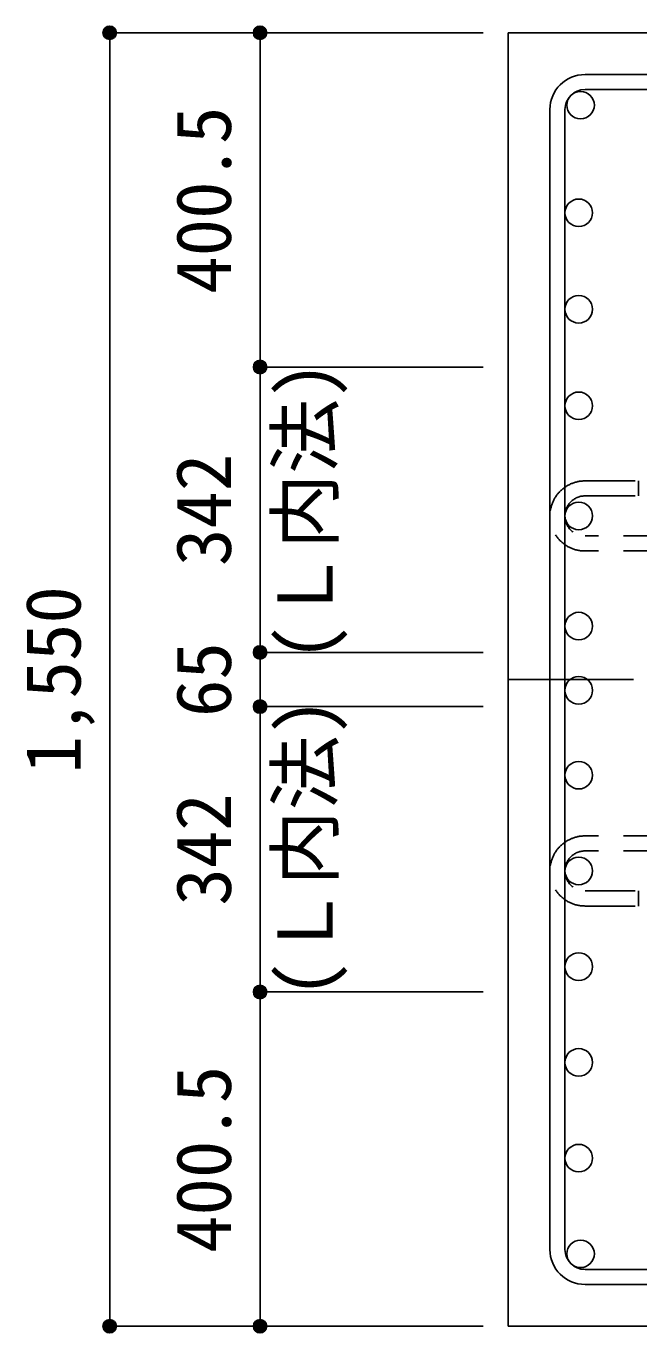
# Model space of a CAD drawing. Units: millimetres at full size, sheet at 1:30. Extents: x -5973 to 5955, y -4195 to 4201.
# Drawn here: x -800 to -66, y -2525 to -959 of the extents above; entities that cross this region are included whole.
import ezdxf
from ezdxf.enums import TextEntityAlignment as Align

# ---------------------------------------------------------------- set-up
doc = ezdxf.new("R2010")
doc.units = ezdxf.units.MM
doc.header["$LTSCALE"] = 30
doc.header["$PDMODE"] = 32
doc.header["$PDSIZE"] = 15
doc.linetypes.add('CHAIN1', pattern=[8, 5, -1, 1, -1])
doc.linetypes.add('DASHED2', pattern=[3, 2, -1])
for name, color, linetype in [('0-1_躯体線', 2, 'Continuous'), ('0-3_立上り筋', 3, 'Continuous'), ('0-4_フープ筋', 7, 'Continuous'), ('0-7_文字', 4, 'Continuous'), ('0-C', 7, 'DASHED2'), ('0-D_寸法', 4, 'Continuous')]:
    doc.layers.add(name, color=color, linetype=linetype)
doc.styles.add('ＭＳ ゴシック', font='')
doc.styles.get('ＭＳ ゴシック').set_extended_font_data('MS Gothic')

msp = doc.modelspace()

# ---------------------------------------------------------------- linework, layer by layer
at = {"layer": '0-1_躯体線'}
for p, q in [((-222.56, -967.16), (-222.56, -2517.16)), ((1727.44, -967.16), (-222.56, -967.16)), ((-222.56, -2517.16), (213.94, -2517.16))]:
    msp.add_line(p, q, dxfattribs=at)
at = {"layer": '0-3_立上り筋'}
for centre in [(-135.87, -1053.86), (-138.06, -1182.86), (-138.06, -1298.51), (-138.06, -1414.16), (-138.06, -1546.16), (-138.06, -1678.16), (-138.06, -1755.16), (-138.06, -1856.88), (-138.06, -1971.6), (-138.06, -2086.32), (-138.06, -2201.03), (-138.06, -2315.75), (-135.87, -2430.47)]:
    msp.add_circle(centre, 16.5, dxfattribs=at)
at = {"layer": '0-4_フープ筋'}
for p, q in [((-130.56, -1017.16), (1235.44, -1017.16)), ((-130.56, -1035.16), (1235.44, -1035.16)), ((-172.56, -1059.16), (-172.56, -2425.16)), ((-154.56, -1059.16), (-154.56, -2425.16)), ((-130.56, -2449.16), (1235.44, -2449.16)), ((-130.56, -2467.16), (1235.44, -2467.16))]:
    msp.add_line(p, q, dxfattribs=at)
for centre, radius, start, end in [((-130.56, -1059.16), 42, 90, 180), ((-130.56, -1059.16), 24, 90, 180), ((-130.56, -2425.16), 42, 180, 270), ((-130.56, -2425.16), 24, 180, 270)]:
    msp.add_arc(centre, radius, start, end, dxfattribs=at)
at = {"layer": '0-C'}
for p, q in [((-130.56, -1504.16), (-66.56, -1504.16)), ((-66.56, -1504.16), (-66.56, -1522.16)), ((-130.56, -1522.16), (-66.56, -1522.16)), ((1235.44, -1570.16), (-130.56, -1570.16)), ((1235.44, -1588.16), (-130.56, -1588.16)), ((1235.44, -1929.6), (-130.56, -1929.6)), ((1235.44, -1947.6), (-130.56, -1947.6)), ((-130.56, -1995.6), (-66.56, -1995.6)), ((-66.56, -2013.6), (-66.56, -1995.6)), ((-130.56, -2013.6), (-66.56, -2013.6))]:
    msp.add_line(p, q, dxfattribs=at)
for centre, radius in [((-130.56, -1546.16), 42), ((-130.56, -1546.16), 24), ((-130.56, -1971.6), 42), ((-130.56, -1971.6), 24)]:
    msp.add_arc(centre, radius, 90, 270, dxfattribs=at)
at = {"layer": '0-D_寸法'}
for p, q in [((-699.6, -967.16), (-519.6, -967.16)), ((-699.6, -967.16), (-519.6, -967.16)), ((-699.6, -967.16), (-699.6, -2517.16)), ((-699.6, -2517.16), (-699.6, -967.16)), ((-519.6, -967.16), (-519.6, -1367.66)), ((-519.6, -967.16), (-252.56, -967.16)), ((-519.6, -1367.66), (-252.56, -1367.66)), ((-519.6, -1367.66), (-519.6, -1709.66)), ((-519.6, -1709.66), (-252.56, -1709.66)), ((-519.6, -1709.66), (-519.6, -1774.66)), ((-519.6, -1774.66), (-252.56, -1774.66)), ((-519.6, -1774.66), (-519.6, -2116.66)), ((-519.6, -2116.66), (-252.56, -2116.66)), ((-519.6, -2116.66), (-519.6, -2517.16)), ((-699.6, -2517.16), (-519.6, -2517.16)), ((-519.6, -2517.16), (-252.56, -2517.16)), ((-519.6, -2517.16), (-252.56, -2517.16))]:
    msp.add_line(p, q, dxfattribs=at)
at = {"layer": '0-D_寸法', "linetype": 'CHAIN1'}
msp.add_line((-222.56, -1742.16), (1327.44, -1742.16), dxfattribs=at)
at = {"layer": '0-D_寸法'}
for centre, radius in [((-699.6, -967.16), 8), ((-699.6, -967.16), 7.2), ((-699.6, -967.16), 6.4), ((-699.6, -967.16), 5.6), ((-699.6, -967.16), 4.8), ((-699.6, -967.16), 4), ((-699.6, -967.16), 3.2), ((-699.6, -967.16), 2.4), ((-699.6, -967.16), 1.6), ((-699.6, -967.16), 0.8), ((-519.6, -967.16), 8), ((-519.6, -967.16), 7.2), ((-519.6, -967.16), 6.4), ((-519.6, -967.16), 5.6), ((-519.6, -967.16), 4.8), ((-519.6, -967.16), 4), ((-519.6, -967.16), 3.2), ((-519.6, -967.16), 2.4), ((-519.6, -967.16), 1.6), ((-519.6, -967.16), 0.8), ((-519.6, -1367.66), 8), ((-519.6, -1367.66), 7.2), ((-519.6, -1367.66), 6.4), ((-519.6, -1367.66), 5.6), ((-519.6, -1367.66), 4.8), ((-519.6, -1367.66), 4), ((-519.6, -1367.66), 3.2), ((-519.6, -1367.66), 2.4), ((-519.6, -1367.66), 1.6), ((-519.6, -1367.66), 0.8), ((-519.6, -1709.66), 8), ((-519.6, -1709.66), 7.2), ((-519.6, -1709.66), 6.4), ((-519.6, -1709.66), 5.6), ((-519.6, -1709.66), 4.8), ((-519.6, -1709.66), 4), ((-519.6, -1709.66), 3.2), ((-519.6, -1709.66), 2.4), ((-519.6, -1709.66), 1.6), ((-519.6, -1709.66), 0.8), ((-519.6, -1774.66), 8), ((-519.6, -1774.66), 7.2), ((-519.6, -1774.66), 6.4), ((-519.6, -1774.66), 5.6), ((-519.6, -1774.66), 4.8), ((-519.6, -1774.66), 4), ((-519.6, -1774.66), 3.2), ((-519.6, -1774.66), 2.4), ((-519.6, -1774.66), 1.6), ((-519.6, -1774.66), 0.8), ((-519.6, -2116.66), 8), ((-519.6, -2116.66), 7.2), ((-519.6, -2116.66), 6.4), ((-519.6, -2116.66), 5.6), ((-519.6, -2116.66), 4.8), ((-519.6, -2116.66), 4), ((-519.6, -2116.66), 3.2), ((-519.6, -2116.66), 2.4), ((-519.6, -2116.66), 1.6), ((-519.6, -2116.66), 0.8), ((-699.6, -2517.16), 8), ((-699.6, -2517.16), 7.2), ((-699.6, -2517.16), 6.4), ((-699.6, -2517.16), 5.6), ((-699.6, -2517.16), 4.8), ((-699.6, -2517.16), 4), ((-699.6, -2517.16), 3.2), ((-699.6, -2517.16), 2.4), ((-699.6, -2517.16), 1.6), ((-699.6, -2517.16), 0.8), ((-519.6, -2517.16), 8), ((-519.6, -2517.16), 7.2), ((-519.6, -2517.16), 6.4), ((-519.6, -2517.16), 5.6), ((-519.6, -2517.16), 4.8), ((-519.6, -2517.16), 4), ((-519.6, -2517.16), 3.2), ((-519.6, -2517.16), 2.4), ((-519.6, -2517.16), 1.6), ((-519.6, -2517.16), 0.8)]:
    msp.add_circle(centre, radius, dxfattribs=at)
at = {"layer": '0-D_寸法', "color": 7}
for p in [(-699.6, -967.16), (-519.6, -967.16), (-519.6, -967.16), (-519.6, -1367.66), (-519.6, -1367.66), (-519.6, -1709.66), (-519.6, -1709.66), (-519.6, -1774.66), (-519.6, -1774.66), (-519.6, -2116.66), (-519.6, -2116.66), (-699.6, -2517.16), (-519.6, -2517.16), (-519.6, -2517.16)]:
    msp.add_point(p, dxfattribs=at)

# ---------------------------------------------------------------- texts
at = {"layer": '0-7_文字', "style": 'ＭＳ ゴシック'}
for p in [(-412.9, -1720.53), (-412.9, -2123.8)]:
    msp.add_text('(Ｌ内法)', height=65.98, rotation=90, dxfattribs=at).set_placement(p, align=Align.BOTTOM_LEFT)
at = {"layer": '0-D_寸法', "style": 'ＭＳ ゴシック'}
for s, p in [('400.5', (-534.6, -1279.91)), ('342', (-534.6, -1606.16)), ('1,550', (-714.6, -1854.66)), ('65', (-534.6, -1787.16)), ('342', (-534.6, -2013.16)), ('400.5', (-534.6, -2429.41))]:
    msp.add_text(s, height=65.98, rotation=90, dxfattribs=at).set_placement(p, align=Align.BOTTOM_LEFT)

doc.saveas('drawing.dxf')
